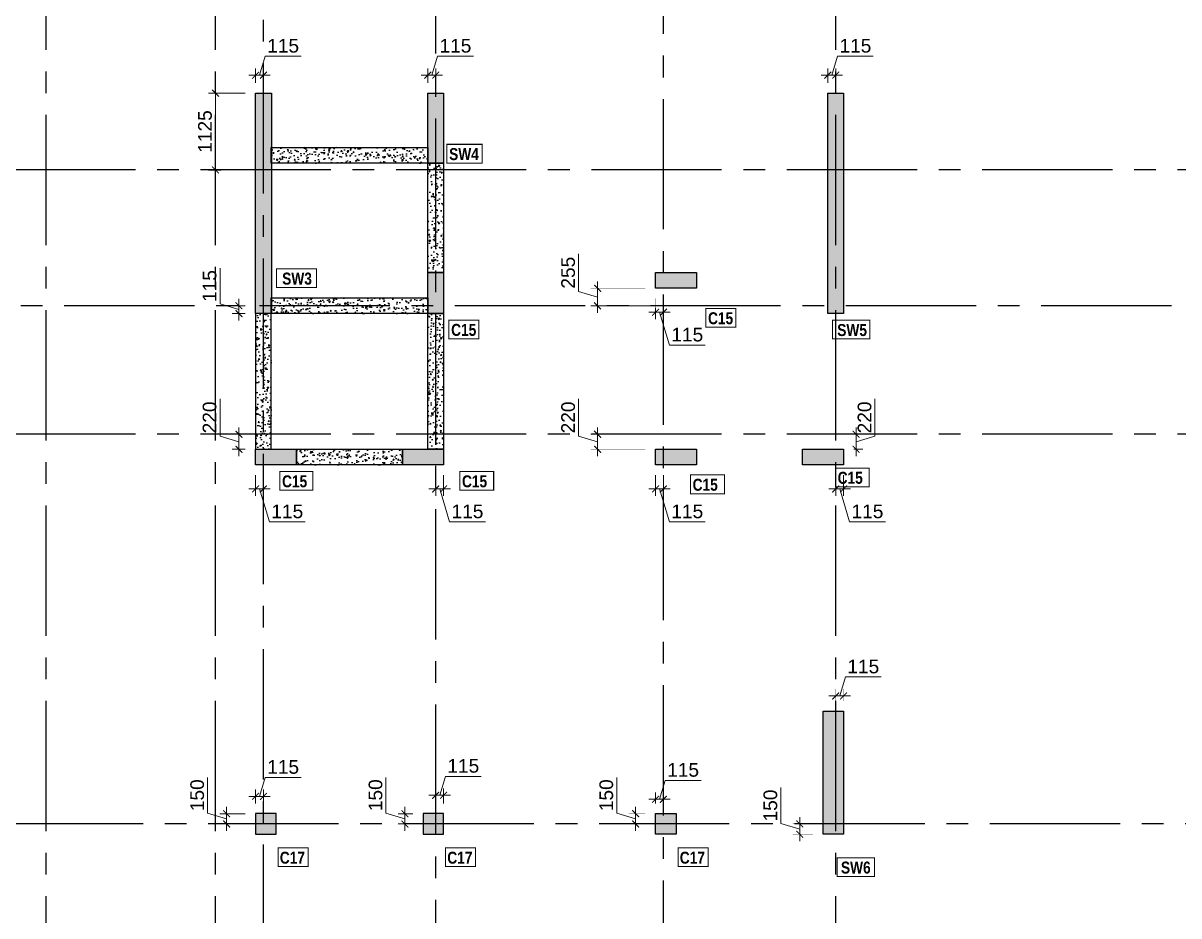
# Model space of a CAD drawing. Header units: millimetres. Extents: x 149548 to 2112824, y -1657616 to -1354760.
# Drawn here: x 1805147 to 1822051, y -1628254 to -1615196 of the extents above; entities that cross this region are included whole.
import ezdxf

# ---------------------------------------------------------------- set-up
doc = ezdxf.new("R2010")
doc.units = ezdxf.units.MM
doc.header["$MEASUREMENT"] = 0
doc.header["$PDMODE"] = 98
for name, pattern in [('ACAD_ISO02W100', [15, 12, -3]), ('CENTER2', [28.575, 19.05, -3.175, 3.175, -3.175]), ('HIDDEN', [0.375, 0.25, -0.125])]:
    doc.linetypes.add(name, pattern=pattern)
for name, color, linetype, lineweight in [('CENTER_LINE', 8, 'CENTER2', 25), ('GRID', 252, 'ACAD_ISO02W100', 9), ('s-dm', 171, 'Continuous', 15), ('TXT', 255, 'Continuous', 5)]:
    doc.layers.add(name, color=color, linetype=linetype, lineweight=lineweight)
doc.layers.add('Hatch', color=8, linetype='Continuous')
doc.layers.add('STR.COLUMN', color=1, linetype='Continuous')
doc.styles.add('G3-TEXT', font='ARIALNB.TTF', dxfattribs={"height": 3})
doc.styles.get("Standard").update_dxf_attribs({"font": 'arial.ttf'})
doc.dimstyles.new('Dim 1_100', dxfattribs={"dimscale": 100, "dimtxt": 2, "dimasz": 1, "dimexe": 1, "dimexo": 1.5, "dimgap": 0.5, "dimtad": 1, "dimdec": 0, "dimrnd": 5, "dimzin": 0, "dimdsep": 46, "dimtxsty": 'Standard', "dimblk": 'ARCHTICK', "dimcen": 0, "dimdle": 1, "dimclrd": 256, "dimclre": 256, "dimclrt": 256, "dimadec": 0, "dimazin": 0, "dimtfac": 0.8, "dimtdec": 0, "dimtmove": 1, "dimatfit": 0, "dimfxl": 1.5, "dimtolj": 1, "dimtzin": 0, "dimlwd": -1, "dimlwe": -1, "dimarcsym": 1})
pattern_1 = [(230, (-175580.32, -118671.26), (-179.315046, 15.688034), [18.75, -206.25]), (175, (-175580.32, -118671.26), (34.687833, -188.048033), [15, -165]), (280.4514445, (-175595.26, -118669.95), (-144.627212, -172.359998), [15.935048, -175.285528]), (226.1842, (-175580.32, -118721.26), (-266.810333, 41.37982), [28.125, -309.375]), (276.635635, (-175602.55, -118717.8), (-233.665486, -243.52965), [23.902586, -262.92844]), (171.184164, (-175580.32, -118721.26), (-233.665486, -243.52965), [22.5, -247.5]), (201, (-175605.32, -118708.76), (-149.226763, 100.654723), [18.75, -206.25]), (146, (-175605.32, -118708.76), (-60.828833, -181.287511), [15, -165]), (251.451445, (-175617.75, -118700.37), (-210.055594, -80.632788), [15.935047, -175.285528]), (217.5, (-175580.32, -118671.26), (-3.0399638, -83.2234635), [0, -163, 0, -167.5, 0, -165.625]), (187.5, (-175580.32, -118671.26), (-65.7673844, -98.602928), [0, -95.5, 0, -159.25, 0, -63.125]), (147.5, (-175524.57, -118671.26), (-133.455609, 5.638718), [0, -62.5, 0, -195, 0, -258.75]), (137.5, (-175499.57, -118671.26), (-145.7965423, -25.0262456), [0, -81.25, 0, -129.5, 0, -183.75])]

# ---------------------------------------------------------------- blocks, each defined once
blk = doc.blocks.new('Through Column')
at = {"layer": 'STR.COLUMN', "transparency": 33554687}
h = blk.add_hatch(color=256, dxfattribs=at)
h.dxf.hatch_style = 1
h.paths.add_polyline_path([(1934663, -1513989), (1934663, -1517214), (1934893, -1517214), (1934893, -1513989)])
h = blk.add_hatch(color=256, dxfattribs=at)
h.dxf.hatch_style = 1
h.paths.add_polyline_path([(1937183, -1515014), (1937413, -1515014), (1937413, -1513989), (1937183, -1513989)])
h = blk.add_hatch(color=256, dxfattribs=at)
h.dxf.hatch_style = 1
h.paths.add_polyline_path([(1943033, -1513989), (1943033, -1517214), (1943263, -1517214), (1943263, -1513989)])
h = blk.add_hatch(color=256, dxfattribs=at)
h.dxf.hatch_style = 1
h.paths.add_polyline_path([(1937183, -1517214), (1937413, -1517214), (1937413, -1516614), (1937183, -1516614)])
h = blk.add_hatch(color=256, dxfattribs=at)
h.dxf.hatch_style = 1
h.paths.add_polyline_path([(1940513, -1516614), (1940513, -1516844), (1941113, -1516844), (1941113, -1516614)])
h = blk.add_hatch(color=256, dxfattribs=at)
h.dxf.hatch_style = 1
h.paths.add_polyline_path([(1934663, -1519199), (1934663, -1519429), (1935263, -1519429), (1935263, -1519199)])
h = blk.add_hatch(color=256, dxfattribs=at)
h.dxf.hatch_style = 1
h.paths.add_polyline_path([(1936813, -1519199), (1936813, -1519429), (1937413, -1519429), (1937413, -1519199)])
h = blk.add_hatch(color=256, dxfattribs=at)
h.dxf.hatch_style = 1
h.paths.add_polyline_path([(1940513, -1519199), (1940513, -1519429), (1941113, -1519429), (1941113, -1519199)])
h = blk.add_hatch(color=256, dxfattribs=at)
h.dxf.hatch_style = 1
h.paths.add_polyline_path([(1942663, -1519199), (1942663, -1519429), (1943263, -1519429), (1943263, -1519199)])
h = blk.add_hatch(color=256, dxfattribs=at)
h.dxf.hatch_style = 1
h.paths.add_polyline_path([(1943263, -1523029), (1942963, -1523029), (1942963, -1524829), (1943263, -1524829)])
h = blk.add_hatch(color=256, dxfattribs=at)
h.dxf.hatch_style = 1
h.paths.add_polyline_path([(1934663, -1524529), (1934963, -1524529), (1934963, -1524829), (1934663, -1524829)])
h = blk.add_hatch(color=256, dxfattribs=at)
h.dxf.hatch_style = 1
h.paths.add_polyline_path([(1937113, -1524529), (1937413, -1524529), (1937413, -1524829), (1937113, -1524829)])
h = blk.add_hatch(color=256, dxfattribs=at)
h.dxf.hatch_style = 1
h.paths.add_polyline_path([(1940813, -1524529), (1940513, -1524529), (1940513, -1524829), (1940813, -1524829)])
at = {"layer": 'STR.COLUMN', "color": 5}
for points in [[(1934663, -1513989), (1934893, -1513989), (1934893, -1517214), (1934663, -1517214), (1934663, -1513989)], [(1937183, -1513989), (1937413, -1513989), (1937413, -1515014), (1937183, -1515014), (1937183, -1513989)], [(1943033, -1513989), (1943263, -1513989), (1943263, -1517214), (1943033, -1517214), (1943033, -1513989)], [(1937183, -1516614), (1937413, -1516614), (1937413, -1517214), (1937183, -1517214), (1937183, -1516614)], [(1941113, -1516614), (1941113, -1516844), (1940513, -1516844), (1940513, -1516614), (1941113, -1516614)], [(1935263, -1519199), (1935263, -1519429), (1934663, -1519429), (1934663, -1519199), (1935263, -1519199)], [(1937413, -1519199), (1937413, -1519429), (1936813, -1519429), (1936813, -1519199), (1937413, -1519199)], [(1941113, -1519199), (1941113, -1519429), (1940513, -1519429), (1940513, -1519199), (1941113, -1519199)], [(1943263, -1519199), (1943263, -1519429), (1942663, -1519429), (1942663, -1519199), (1943263, -1519199)], [(1934963, -1524829), (1934963, -1524529), (1934663, -1524529), (1934663, -1524829), (1934963, -1524829)], [(1937413, -1524829), (1937413, -1524529), (1937113, -1524529), (1937113, -1524829), (1937413, -1524829)], [(1940513, -1524829), (1940513, -1524529), (1940813, -1524529), (1940813, -1524829), (1940513, -1524829)]]:
    blk.add_lwpolyline(points, dxfattribs=at)
blk.add_lwpolyline([(1943263, -1523029), (1943263, -1524829), (1942963, -1524829), (1942963, -1523029), (1943263, -1523029)], close=True, dxfattribs=at)
blk = doc.blocks.new('FIRST FLOOR COLUMNS')
at = {"layer": 'CENTER_LINE', "ltscale": 100}
for p, q in [((17925, -41973), (17925, 17893)), ((8895, -42203), (8895, 17663)), ((11375, -42203), (11375, 17663)), ((14595, -42257), (14595, 17638)), ((20445, -42203), (20445, 17663)), ((12075, -41448), (12075, 16830)), ((90214, -18245), (-4699, -18245)), ((25354, -20230), (-4699, -20230)), ((90214, -22110), (-4699, -22110)), ((90326, -27810), (-4586, -27810))]:
    blk.add_line(p, q, dxfattribs=at)
blk = doc.blocks.new('_ArchTick')
at = {"color": 0, "linetype": 'ByBlock', "const_width": 0.15}
blk.add_lwpolyline([(-0.5, -0.5), (0.5, 0.5)], dxfattribs=at)
blk = doc.blocks.new('*D573')
at = {"layer": 'Defpoints', "color": 0}
for p in [(1808662, -1615957), (1808547, -1616219), (1808662, -1616219)]:
    blk.add_point(p, dxfattribs=at)
at = {"layer": 's-dm'}
for p, q in [((1808688, -1615680), (1808605, -1615957)), ((1809212, -1615680), (1808688, -1615680)), ((1808547, -1615957), (1808447, -1615957)), ((1808547, -1615957), (1808662, -1615957)), ((1808662, -1615957), (1808762, -1615957))]:
    blk.add_line(p, q, dxfattribs=at)
at = {"layer": 's-dm', "linetype": 'HIDDEN'}
for p, q in [((1808547, -1616069), (1808547, -1615857)), ((1808662, -1616069), (1808662, -1615857))]:
    blk.add_line(p, q, dxfattribs=at)
at = {"layer": 's-dm', "xscale": 100, "yscale": 100, "zscale": 100}
blk.add_blockref('_ArchTick', (1808547, -1615957), dxfattribs=at)
at = {"layer": 's-dm', "xscale": 100, "yscale": 100, "zscale": 100, "rotation": 180}
blk.add_blockref('_ArchTick', (1808662, -1615957), dxfattribs=at)
at = {"layer": 's-dm', "insert": (1808950, -1615528), "char_height": 200, "attachment_point": 5}
blk.add_mtext('\\A1;115', dxfattribs=at)
blk = doc.blocks.new('*D574')
at = {"layer": 'Defpoints', "color": 0}
for p in [(1811182, -1615957), (1811067, -1616219), (1811182, -1616219)]:
    blk.add_point(p, dxfattribs=at)
at = {"layer": 's-dm'}
for p, q in [((1811208, -1615680), (1811125, -1615957)), ((1811732, -1615680), (1811208, -1615680)), ((1811067, -1615957), (1810967, -1615957)), ((1811067, -1615957), (1811182, -1615957)), ((1811182, -1615957), (1811282, -1615957))]:
    blk.add_line(p, q, dxfattribs=at)
at = {"layer": 's-dm', "linetype": 'HIDDEN'}
for p, q in [((1811067, -1616069), (1811067, -1615857)), ((1811182, -1616069), (1811182, -1615857))]:
    blk.add_line(p, q, dxfattribs=at)
at = {"layer": 's-dm', "xscale": 100, "yscale": 100, "zscale": 100}
blk.add_blockref('_ArchTick', (1811067, -1615957), dxfattribs=at)
at = {"layer": 's-dm', "xscale": 100, "yscale": 100, "zscale": 100, "rotation": 180}
blk.add_blockref('_ArchTick', (1811182, -1615957), dxfattribs=at)
at = {"layer": 's-dm', "insert": (1811470, -1615528), "char_height": 200, "attachment_point": 5}
blk.add_mtext('\\A1;115', dxfattribs=at)
blk = doc.blocks.new('*D575')
at = {"layer": 'Defpoints', "color": 0}
for p in [(1817032, -1615957), (1816917, -1616219), (1817032, -1616219)]:
    blk.add_point(p, dxfattribs=at)
at = {"layer": 's-dm'}
for p, q in [((1817058, -1615680), (1816975, -1615957)), ((1817582, -1615680), (1817058, -1615680)), ((1816917, -1615957), (1816817, -1615957)), ((1816917, -1615957), (1817032, -1615957)), ((1817032, -1615957), (1817132, -1615957))]:
    blk.add_line(p, q, dxfattribs=at)
at = {"layer": 's-dm', "linetype": 'HIDDEN'}
for p, q in [((1816917, -1616069), (1816917, -1615857)), ((1817032, -1616069), (1817032, -1615857))]:
    blk.add_line(p, q, dxfattribs=at)
at = {"layer": 's-dm', "xscale": 100, "yscale": 100, "zscale": 100}
blk.add_blockref('_ArchTick', (1816917, -1615957), dxfattribs=at)
at = {"layer": 's-dm', "xscale": 100, "yscale": 100, "zscale": 100, "rotation": 180}
blk.add_blockref('_ArchTick', (1817032, -1615957), dxfattribs=at)
at = {"layer": 's-dm', "insert": (1817320, -1615528), "char_height": 200, "attachment_point": 5}
blk.add_mtext('\\A1;115', dxfattribs=at)
blk = doc.blocks.new('*D581')
at = {"layer": 'Defpoints', "color": 0}
for p in [(1808547, -1616219), (1807960, -1617344), (1808203, -1617344)]:
    blk.add_point(p, dxfattribs=at)
at = {"layer": 's-dm'}
blk.add_line((1807960, -1616119), (1807960, -1617444), dxfattribs=at)
at = {"layer": 's-dm', "linetype": 'HIDDEN'}
for p, q in [((1808397, -1616219), (1807860, -1616219)), ((1808053, -1617344), (1807860, -1617344))]:
    blk.add_line(p, q, dxfattribs=at)
at = {"layer": 's-dm', "xscale": 100, "yscale": 100, "zscale": 100}
for p, rotation in [((1807960, -1616219), 90), ((1807960, -1617344), 270)]:
    blk.add_blockref('_ArchTick', p, dxfattribs=dict(at, rotation=rotation))
at = {"layer": 's-dm', "insert": (1807808, -1616781), "char_height": 200, "attachment_point": 5, "rotation": 90}
blk.add_mtext('\\A1;1125', dxfattribs=at)
blk = doc.blocks.new('*D582')
at = {"layer": 'Defpoints', "color": 0}
for p in [(1808547, -1619329), (1808304, -1619444), (1808547, -1619444)]:
    blk.add_point(p, dxfattribs=at)
at = {"layer": 's-dm'}
for p, q in [((1808027, -1618778), (1808027, -1619303)), ((1808027, -1619303), (1808304, -1619386)), ((1808304, -1619329), (1808304, -1619229)), ((1808304, -1619329), (1808304, -1619444)), ((1808304, -1619444), (1808304, -1619544))]:
    blk.add_line(p, q, dxfattribs=at)
at = {"layer": 's-dm', "linetype": 'HIDDEN'}
for p, q in [((1808397, -1619329), (1808204, -1619329)), ((1808397, -1619444), (1808204, -1619444))]:
    blk.add_line(p, q, dxfattribs=at)
at = {"layer": 's-dm', "xscale": 100, "yscale": 100, "zscale": 100}
for p, rotation in [((1808304, -1619329), 270), ((1808304, -1619444), 90)]:
    blk.add_blockref('_ArchTick', p, dxfattribs=dict(at, rotation=rotation))
at = {"layer": 's-dm', "insert": (1807875, -1619041), "char_height": 200, "attachment_point": 5, "rotation": 90}
blk.add_mtext('\\A1;115', dxfattribs=at)
blk = doc.blocks.new('*D583')
at = {"layer": 'Defpoints', "color": 0}
for p in [(1808547, -1621209), (1808304, -1621429), (1808547, -1621429)]:
    blk.add_point(p, dxfattribs=at)
at = {"layer": 's-dm'}
for p, q in [((1808027, -1620691), (1808027, -1621235)), ((1808304, -1621209), (1808304, -1621109)), ((1808304, -1621209), (1808304, -1621429)), ((1808027, -1621235), (1808304, -1621319)), ((1808304, -1621429), (1808304, -1621529))]:
    blk.add_line(p, q, dxfattribs=at)
at = {"layer": 's-dm', "linetype": 'HIDDEN'}
for p, q in [((1808397, -1621209), (1808204, -1621209)), ((1808397, -1621429), (1808204, -1621429))]:
    blk.add_line(p, q, dxfattribs=at)
at = {"layer": 's-dm', "xscale": 100, "yscale": 100, "zscale": 100}
for p, rotation in [((1808304, -1621209), 270), ((1808304, -1621429), 90)]:
    blk.add_blockref('_ArchTick', p, dxfattribs=dict(at, rotation=rotation))
at = {"layer": 's-dm', "insert": (1807875, -1620963), "char_height": 200, "attachment_point": 5, "rotation": 90}
blk.add_mtext('\\A1;220', dxfattribs=at)
blk = doc.blocks.new('*D584')
at = {"layer": 'Defpoints', "color": 0}
for p in [(1808547, -1621659), (1808662, -1621659), (1808662, -1622009)]:
    blk.add_point(p, dxfattribs=at)
at = {"layer": 's-dm', "linetype": 'HIDDEN'}
for p, q in [((1808547, -1621809), (1808547, -1622109)), ((1808662, -1621809), (1808662, -1622109))]:
    blk.add_line(p, q, dxfattribs=at)
at = {"layer": 's-dm'}
for p, q in [((1808547, -1622009), (1808447, -1622009)), ((1808547, -1622009), (1808662, -1622009)), ((1808749, -1622490), (1808605, -1622009)), ((1808662, -1622009), (1808762, -1622009)), ((1809274, -1622490), (1808749, -1622490))]:
    blk.add_line(p, q, dxfattribs=at)
at = {"layer": 's-dm', "xscale": 100, "yscale": 100, "zscale": 100}
blk.add_blockref('_ArchTick', (1808547, -1622009), dxfattribs=at)
at = {"layer": 's-dm', "xscale": 100, "yscale": 100, "zscale": 100, "rotation": 180}
blk.add_blockref('_ArchTick', (1808662, -1622009), dxfattribs=at)
at = {"layer": 's-dm', "insert": (1809011, -1622338), "char_height": 200, "attachment_point": 5}
blk.add_mtext('\\A1;115', dxfattribs=at)
blk = doc.blocks.new('*D585')
at = {"layer": 'Defpoints', "color": 0}
for p in [(1811182, -1621659), (1811297, -1621659), (1811297, -1622009)]:
    blk.add_point(p, dxfattribs=at)
at = {"layer": 's-dm', "linetype": 'HIDDEN'}
for p, q in [((1811182, -1621809), (1811182, -1622109)), ((1811297, -1621809), (1811297, -1622109))]:
    blk.add_line(p, q, dxfattribs=at)
at = {"layer": 's-dm'}
for p, q in [((1811182, -1622009), (1811082, -1622009)), ((1811182, -1622009), (1811297, -1622009)), ((1811384, -1622490), (1811240, -1622009)), ((1811297, -1622009), (1811397, -1622009)), ((1811909, -1622490), (1811384, -1622490))]:
    blk.add_line(p, q, dxfattribs=at)
at = {"layer": 's-dm', "xscale": 100, "yscale": 100, "zscale": 100}
blk.add_blockref('_ArchTick', (1811182, -1622009), dxfattribs=at)
at = {"layer": 's-dm', "xscale": 100, "yscale": 100, "zscale": 100, "rotation": 180}
blk.add_blockref('_ArchTick', (1811297, -1622009), dxfattribs=at)
at = {"layer": 's-dm', "insert": (1811646, -1622338), "char_height": 200, "attachment_point": 5}
blk.add_mtext('\\A1;115', dxfattribs=at)
blk = doc.blocks.new('*D586')
at = {"layer": 'Defpoints', "color": 0}
for p in [(1814397, -1621659), (1814512, -1621659), (1814512, -1622009)]:
    blk.add_point(p, dxfattribs=at)
at = {"layer": 's-dm', "linetype": 'HIDDEN'}
for p, q in [((1814397, -1621809), (1814397, -1622109)), ((1814512, -1621809), (1814512, -1622109))]:
    blk.add_line(p, q, dxfattribs=at)
at = {"layer": 's-dm'}
for p, q in [((1814397, -1622009), (1814297, -1622009)), ((1814397, -1622009), (1814512, -1622009)), ((1814599, -1622490), (1814455, -1622009)), ((1814512, -1622009), (1814612, -1622009)), ((1815124, -1622490), (1814599, -1622490))]:
    blk.add_line(p, q, dxfattribs=at)
at = {"layer": 's-dm', "xscale": 100, "yscale": 100, "zscale": 100}
blk.add_blockref('_ArchTick', (1814397, -1622009), dxfattribs=at)
at = {"layer": 's-dm', "xscale": 100, "yscale": 100, "zscale": 100, "rotation": 180}
blk.add_blockref('_ArchTick', (1814512, -1622009), dxfattribs=at)
at = {"layer": 's-dm', "insert": (1814861, -1622338), "char_height": 200, "attachment_point": 5}
blk.add_mtext('\\A1;115', dxfattribs=at)
blk = doc.blocks.new('*D587')
at = {"layer": 'Defpoints', "color": 0}
for p in [(1817032, -1621659), (1817147, -1621659), (1817147, -1622009)]:
    blk.add_point(p, dxfattribs=at)
at = {"layer": 's-dm', "linetype": 'HIDDEN'}
for p, q in [((1817032, -1621809), (1817032, -1622109)), ((1817147, -1621809), (1817147, -1622109))]:
    blk.add_line(p, q, dxfattribs=at)
at = {"layer": 's-dm'}
for p, q in [((1817032, -1622009), (1816932, -1622009)), ((1817032, -1622009), (1817147, -1622009)), ((1817234, -1622490), (1817090, -1622009)), ((1817147, -1622009), (1817247, -1622009)), ((1817759, -1622490), (1817234, -1622490))]:
    blk.add_line(p, q, dxfattribs=at)
at = {"layer": 's-dm', "xscale": 100, "yscale": 100, "zscale": 100}
blk.add_blockref('_ArchTick', (1817032, -1622009), dxfattribs=at)
at = {"layer": 's-dm', "xscale": 100, "yscale": 100, "zscale": 100, "rotation": 180}
blk.add_blockref('_ArchTick', (1817147, -1622009), dxfattribs=at)
at = {"layer": 's-dm', "insert": (1817496, -1622338), "char_height": 200, "attachment_point": 5}
blk.add_mtext('\\A1;115', dxfattribs=at)
blk = doc.blocks.new('*D589')
at = {"layer": 'Defpoints', "color": 0}
for p in [(1813549, -1621209), (1813933, -1621209), (1814397, -1621429)]:
    blk.add_point(p, dxfattribs=at)
at = {"layer": 's-dm'}
for p, q in [((1813271, -1620691), (1813271, -1621235)), ((1813549, -1621209), (1813549, -1621109)), ((1813549, -1621429), (1813549, -1621209)), ((1813271, -1621235), (1813549, -1621319)), ((1813549, -1621429), (1813549, -1621529))]:
    blk.add_line(p, q, dxfattribs=at)
at = {"layer": 's-dm', "linetype": 'HIDDEN'}
for p, q in [((1813783, -1621209), (1813449, -1621209)), ((1814247, -1621429), (1813449, -1621429))]:
    blk.add_line(p, q, dxfattribs=at)
at = {"layer": 's-dm', "xscale": 100, "yscale": 100, "zscale": 100}
for p, rotation in [((1813549, -1621209), 270), ((1813549, -1621429), 90)]:
    blk.add_blockref('_ArchTick', p, dxfattribs=dict(at, rotation=rotation))
at = {"layer": 's-dm', "insert": (1813119, -1620963), "char_height": 200, "attachment_point": 5, "rotation": 90}
blk.add_mtext('\\A1;220', dxfattribs=at)
blk = doc.blocks.new('*D590')
at = {"layer": 'Defpoints', "color": 0}
for p in [(1816626, -1621209), (1817329, -1621209), (1817147, -1621429)]:
    blk.add_point(p, dxfattribs=at)
at = {"layer": 's-dm'}
for p, q in [((1817606, -1620691), (1817606, -1621235)), ((1817329, -1621209), (1817329, -1621109)), ((1817329, -1621429), (1817329, -1621209)), ((1817606, -1621235), (1817329, -1621319)), ((1817329, -1621429), (1817329, -1621529))]:
    blk.add_line(p, q, dxfattribs=at)
at = {"layer": 's-dm', "linetype": 'HIDDEN'}
for p, q in [((1816776, -1621209), (1817429, -1621209)), ((1817297, -1621429), (1817429, -1621429))]:
    blk.add_line(p, q, dxfattribs=at)
at = {"layer": 's-dm', "xscale": 100, "yscale": 100, "zscale": 100}
for p, rotation in [((1817329, -1621209), 270), ((1817329, -1621429), 90)]:
    blk.add_blockref('_ArchTick', p, dxfattribs=dict(at, rotation=rotation))
at = {"layer": 's-dm', "insert": (1817454, -1620963), "char_height": 200, "attachment_point": 5, "rotation": 90}
blk.add_mtext('\\A1;220', dxfattribs=at)
blk = doc.blocks.new('*D679')
at = {"layer": 'Defpoints', "color": 0}
for p in [(1808547, -1626759), (1808123, -1626909), (1808547, -1626909)]:
    blk.add_point(p, dxfattribs=at)
at = {"layer": 's-dm'}
for p, q in [((1807846, -1626228), (1807846, -1626750)), ((1807846, -1626750), (1808123, -1626834)), ((1808123, -1626759), (1808123, -1626659)), ((1808123, -1626759), (1808123, -1626909)), ((1808123, -1626909), (1808123, -1627009))]:
    blk.add_line(p, q, dxfattribs=at)
at = {"layer": 's-dm', "linetype": 'HIDDEN'}
for p, q in [((1808397, -1626759), (1808023, -1626759)), ((1808397, -1626909), (1808023, -1626909))]:
    blk.add_line(p, q, dxfattribs=at)
at = {"layer": 's-dm', "xscale": 100, "yscale": 100, "zscale": 100}
for p, rotation in [((1808123, -1626759), 270), ((1808123, -1626909), 90)]:
    blk.add_blockref('_ArchTick', p, dxfattribs=dict(at, rotation=rotation))
at = {"layer": 's-dm', "insert": (1807694, -1626489), "char_height": 200, "attachment_point": 5, "rotation": 90}
blk.add_mtext('\\A1;150', dxfattribs=at)
blk = doc.blocks.new('*D680')
at = {"layer": 'Defpoints', "color": 0}
for p in [(1808662, -1626505), (1808547, -1626759), (1808662, -1626759)]:
    blk.add_point(p, dxfattribs=at)
at = {"layer": 's-dm'}
for p, q in [((1808688, -1626228), (1808605, -1626505)), ((1809212, -1626228), (1808688, -1626228)), ((1808547, -1626505), (1808447, -1626505)), ((1808547, -1626505), (1808662, -1626505)), ((1808662, -1626505), (1808762, -1626505))]:
    blk.add_line(p, q, dxfattribs=at)
at = {"layer": 's-dm', "linetype": 'HIDDEN'}
for p, q in [((1808547, -1626609), (1808547, -1626405)), ((1808662, -1626609), (1808662, -1626405))]:
    blk.add_line(p, q, dxfattribs=at)
at = {"layer": 's-dm', "xscale": 100, "yscale": 100, "zscale": 100}
blk.add_blockref('_ArchTick', (1808547, -1626505), dxfattribs=at)
at = {"layer": 's-dm', "xscale": 100, "yscale": 100, "zscale": 100, "rotation": 180}
blk.add_blockref('_ArchTick', (1808662, -1626505), dxfattribs=at)
at = {"layer": 's-dm', "insert": (1808950, -1626076), "char_height": 200, "attachment_point": 5}
blk.add_mtext('\\A1;115', dxfattribs=at)
blk = doc.blocks.new('*D681')
at = {"layer": 'Defpoints', "color": 0}
for p in [(1811297, -1626490), (1811182, -1626759), (1811297, -1626759)]:
    blk.add_point(p, dxfattribs=at)
at = {"layer": 's-dm'}
for p, q in [((1811323, -1626213), (1811240, -1626490)), ((1811847, -1626213), (1811323, -1626213)), ((1811182, -1626490), (1811082, -1626490)), ((1811182, -1626490), (1811297, -1626490)), ((1811297, -1626490), (1811397, -1626490))]:
    blk.add_line(p, q, dxfattribs=at)
at = {"layer": 's-dm', "linetype": 'HIDDEN'}
for p, q in [((1811182, -1626609), (1811182, -1626390)), ((1811297, -1626609), (1811297, -1626390))]:
    blk.add_line(p, q, dxfattribs=at)
at = {"layer": 's-dm', "xscale": 100, "yscale": 100, "zscale": 100}
blk.add_blockref('_ArchTick', (1811182, -1626490), dxfattribs=at)
at = {"layer": 's-dm', "xscale": 100, "yscale": 100, "zscale": 100, "rotation": 180}
blk.add_blockref('_ArchTick', (1811297, -1626490), dxfattribs=at)
at = {"layer": 's-dm', "insert": (1811585, -1626060), "char_height": 200, "attachment_point": 5}
blk.add_mtext('\\A1;115', dxfattribs=at)
blk = doc.blocks.new('*D682')
at = {"layer": 'Defpoints', "color": 0}
for p in [(1810997, -1626759), (1810731, -1626909), (1810997, -1626909)]:
    blk.add_point(p, dxfattribs=at)
at = {"layer": 's-dm'}
for p, q in [((1810454, -1626228), (1810454, -1626750)), ((1810454, -1626750), (1810731, -1626834)), ((1810731, -1626759), (1810731, -1626659)), ((1810731, -1626759), (1810731, -1626909)), ((1810731, -1626909), (1810731, -1627009))]:
    blk.add_line(p, q, dxfattribs=at)
at = {"layer": 's-dm', "linetype": 'HIDDEN'}
for p, q in [((1810847, -1626759), (1810631, -1626759)), ((1810847, -1626909), (1810631, -1626909))]:
    blk.add_line(p, q, dxfattribs=at)
at = {"layer": 's-dm', "xscale": 100, "yscale": 100, "zscale": 100}
for p, rotation in [((1810731, -1626759), 270), ((1810731, -1626909), 90)]:
    blk.add_blockref('_ArchTick', p, dxfattribs=dict(at, rotation=rotation))
at = {"layer": 's-dm', "insert": (1810302, -1626489), "char_height": 200, "attachment_point": 5, "rotation": 90}
blk.add_mtext('\\A1;150', dxfattribs=at)
blk = doc.blocks.new('*D683')
at = {"layer": 'Defpoints', "color": 0}
for p in [(1814397, -1626759), (1814106, -1626909), (1814397, -1626909)]:
    blk.add_point(p, dxfattribs=at)
at = {"layer": 's-dm'}
for p, q in [((1813829, -1626228), (1813829, -1626750)), ((1813829, -1626750), (1814106, -1626834)), ((1814106, -1626759), (1814106, -1626659)), ((1814106, -1626759), (1814106, -1626909)), ((1814106, -1626909), (1814106, -1627009))]:
    blk.add_line(p, q, dxfattribs=at)
at = {"layer": 's-dm', "linetype": 'HIDDEN'}
for p, q in [((1814247, -1626759), (1814006, -1626759)), ((1814247, -1626909), (1814006, -1626909))]:
    blk.add_line(p, q, dxfattribs=at)
at = {"layer": 's-dm', "xscale": 100, "yscale": 100, "zscale": 100}
for p, rotation in [((1814106, -1626759), 270), ((1814106, -1626909), 90)]:
    blk.add_blockref('_ArchTick', p, dxfattribs=dict(at, rotation=rotation))
at = {"layer": 's-dm', "insert": (1813677, -1626489), "char_height": 200, "attachment_point": 5, "rotation": 90}
blk.add_mtext('\\A1;150', dxfattribs=at)
blk = doc.blocks.new('*D684')
at = {"layer": 'Defpoints', "color": 0}
for p in [(1814512, -1626548), (1814397, -1626759), (1814512, -1626759)]:
    blk.add_point(p, dxfattribs=at)
at = {"layer": 's-dm'}
for p, q in [((1814538, -1626271), (1814455, -1626548)), ((1815062, -1626271), (1814538, -1626271)), ((1814397, -1626548), (1814297, -1626548)), ((1814397, -1626548), (1814512, -1626548)), ((1814512, -1626548), (1814612, -1626548))]:
    blk.add_line(p, q, dxfattribs=at)
at = {"layer": 's-dm', "linetype": 'HIDDEN'}
for p, q in [((1814397, -1626609), (1814397, -1626448)), ((1814512, -1626609), (1814512, -1626448))]:
    blk.add_line(p, q, dxfattribs=at)
at = {"layer": 's-dm', "xscale": 100, "yscale": 100, "zscale": 100}
blk.add_blockref('_ArchTick', (1814397, -1626548), dxfattribs=at)
at = {"layer": 's-dm', "xscale": 100, "yscale": 100, "zscale": 100, "rotation": 180}
blk.add_blockref('_ArchTick', (1814512, -1626548), dxfattribs=at)
at = {"layer": 's-dm', "insert": (1814800, -1626119), "char_height": 200, "attachment_point": 5}
blk.add_mtext('\\A1;115', dxfattribs=at)
blk = doc.blocks.new('*D685')
at = {"layer": 'Defpoints', "color": 0}
for p in [(1816847, -1626909), (1816506, -1627059), (1816847, -1627059)]:
    blk.add_point(p, dxfattribs=at)
at = {"layer": 's-dm'}
for p, q in [((1816229, -1626378), (1816229, -1626900)), ((1816229, -1626900), (1816506, -1626984)), ((1816506, -1626909), (1816506, -1626809)), ((1816506, -1626909), (1816506, -1627059)), ((1816506, -1627059), (1816506, -1627159))]:
    blk.add_line(p, q, dxfattribs=at)
at = {"layer": 's-dm', "linetype": 'HIDDEN'}
for p, q in [((1816697, -1626909), (1816406, -1626909)), ((1816697, -1627059), (1816406, -1627059))]:
    blk.add_line(p, q, dxfattribs=at)
at = {"layer": 's-dm', "xscale": 100, "yscale": 100, "zscale": 100}
for p, rotation in [((1816506, -1626909), 270), ((1816506, -1627059), 90)]:
    blk.add_blockref('_ArchTick', p, dxfattribs=dict(at, rotation=rotation))
at = {"layer": 's-dm', "insert": (1816077, -1626639), "char_height": 200, "attachment_point": 5, "rotation": 90}
blk.add_mtext('\\A1;150', dxfattribs=at)
blk = doc.blocks.new('*D686')
at = {"layer": 'Defpoints', "color": 0}
for p in [(1817147, -1625036), (1817032, -1625259), (1817147, -1625259)]:
    blk.add_point(p, dxfattribs=at)
at = {"layer": 's-dm'}
for p, q in [((1817173, -1624759), (1817090, -1625036)), ((1817697, -1624759), (1817173, -1624759)), ((1817032, -1625036), (1816932, -1625036)), ((1817032, -1625036), (1817147, -1625036)), ((1817147, -1625036), (1817247, -1625036))]:
    blk.add_line(p, q, dxfattribs=at)
at = {"layer": 's-dm', "linetype": 'HIDDEN'}
for p, q in [((1817032, -1625109), (1817032, -1624936)), ((1817147, -1625109), (1817147, -1624936))]:
    blk.add_line(p, q, dxfattribs=at)
at = {"layer": 's-dm', "xscale": 100, "yscale": 100, "zscale": 100}
blk.add_blockref('_ArchTick', (1817032, -1625036), dxfattribs=at)
at = {"layer": 's-dm', "xscale": 100, "yscale": 100, "zscale": 100, "rotation": 180}
blk.add_blockref('_ArchTick', (1817147, -1625036), dxfattribs=at)
at = {"layer": 's-dm', "insert": (1817435, -1624607), "char_height": 200, "attachment_point": 5}
blk.add_mtext('\\A1;115', dxfattribs=at)
blk = doc.blocks.new('*D2543')
at = {"layer": 'Defpoints', "color": 0}
for p in [(1814397, -1619074), (1814512, -1619074), (1814512, -1619424)]:
    blk.add_point(p, dxfattribs=at)
at = {"layer": 's-dm', "linetype": 'HIDDEN'}
for p, q in [((1814397, -1619224), (1814397, -1619524)), ((1814512, -1619224), (1814512, -1619524))]:
    blk.add_line(p, q, dxfattribs=at)
at = {"layer": 's-dm'}
for p, q in [((1814397, -1619424), (1814297, -1619424)), ((1814397, -1619424), (1814512, -1619424)), ((1814599, -1619905), (1814455, -1619424)), ((1814512, -1619424), (1814612, -1619424)), ((1815124, -1619905), (1814599, -1619905))]:
    blk.add_line(p, q, dxfattribs=at)
at = {"layer": 's-dm', "xscale": 100, "yscale": 100, "zscale": 100}
blk.add_blockref('_ArchTick', (1814397, -1619424), dxfattribs=at)
at = {"layer": 's-dm', "xscale": 100, "yscale": 100, "zscale": 100, "rotation": 180}
blk.add_blockref('_ArchTick', (1814512, -1619424), dxfattribs=at)
at = {"layer": 's-dm', "insert": (1814861, -1619753), "char_height": 200, "attachment_point": 5}
blk.add_mtext('\\A1;115', dxfattribs=at)
blk = doc.blocks.new('*D2544')
at = {"layer": 'Defpoints', "color": 0}
for p in [(1814397, -1619074), (1813549, -1619331), (1814512, -1619331)]:
    blk.add_point(p, dxfattribs=at)
at = {"layer": 's-dm'}
for p, q in [((1813271, -1618572), (1813271, -1619119)), ((1813549, -1619074), (1813549, -1618974)), ((1813271, -1619119), (1813549, -1619202)), ((1813549, -1619074), (1813549, -1619331)), ((1813549, -1619331), (1813549, -1619431))]:
    blk.add_line(p, q, dxfattribs=at)
at = {"layer": 's-dm', "linetype": 'HIDDEN'}
for p, q in [((1814247, -1619074), (1813449, -1619074)), ((1814362, -1619331), (1813449, -1619331))]:
    blk.add_line(p, q, dxfattribs=at)
at = {"layer": 's-dm', "xscale": 100, "yscale": 100, "zscale": 100}
for p, rotation in [((1813549, -1619074), 270), ((1813549, -1619331), 90)]:
    blk.add_blockref('_ArchTick', p, dxfattribs=dict(at, rotation=rotation))
at = {"layer": 's-dm', "insert": (1813119, -1618846), "char_height": 200, "attachment_point": 5, "rotation": 90}
blk.add_mtext('\\A1;255', dxfattribs=at)

msp = doc.modelspace()

# ---------------------------------------------------------------- hatches: boundary and pattern name
at = {"layer": 'Hatch'}
h = msp.add_hatch(dxfattribs=at)
h.set_pattern_fill('AR-CONC', color=256, scale=25, angle=180)
h.set_pattern_definition(pattern_1)
h.paths.add_polyline_path([(1808777.2, -1617013.5), (1811067.2, -1617013.5), (1811067.2, -1617243.5), (1808777.2, -1617243.5)])
h = msp.add_hatch(dxfattribs=at)
h.set_pattern_fill('AR-CONC', color=256, scale=25, angle=180)
h.set_pattern_definition(pattern_1)
h.paths.add_polyline_path([(1811067.2, -1617243.5), (1811297.2, -1617243.5), (1811297.2, -1618843.5), (1811067.2, -1618843.5)])
h = msp.add_hatch(dxfattribs=at)
h.set_pattern_fill('AR-CONC', color=256, scale=25, angle=180)
h.set_pattern_definition(pattern_1)
h.paths.add_polyline_path([(1808777.2, -1619213.5), (1811067.2, -1619213.5), (1811067.2, -1619443.5), (1808777.2, -1619443.5)])
h = msp.add_hatch(dxfattribs=at)
h.set_pattern_fill('AR-CONC', color=256, scale=25, angle=180)
h.set_pattern_definition(pattern_1)
h.paths.add_polyline_path([(1808547.2, -1621428.5), (1808777.2, -1621428.5), (1808777.2, -1619443.5), (1808547.2, -1619443.5)])
h = msp.add_hatch(dxfattribs=at)
h.set_pattern_fill('AR-CONC', color=256, scale=25, angle=180)
h.set_pattern_definition(pattern_1)
h.paths.add_polyline_path([(1811067.2, -1619443.5), (1811297.2, -1619443.5), (1811297.2, -1621428.5), (1811067.2, -1621428.5)])
h = msp.add_hatch(dxfattribs=at)
h.set_pattern_fill('AR-CONC', color=256, scale=25, angle=180)
h.set_pattern_definition(pattern_1)
h.paths.add_polyline_path([(1809147.2, -1621428.5), (1810697.2, -1621428.5), (1810697.2, -1621658.5), (1809147.2, -1621658.5)])

# ---------------------------------------------------------------- linework, layer by layer
at = {"color": 101, "const_width": 14.8}
for points in [[(1811342.9, -1617242.2), (1811342.9, -1616968.6), (1811861.1, -1616968.6), (1811861.1, -1617242.2)], [(1808854, -1619063.4), (1808854, -1618789.8), (1809440.1, -1618789.8), (1809440.1, -1619063.4)], [(1815130.9, -1619643.4), (1815130.9, -1619369.7), (1815570.2, -1619369.7), (1815570.2, -1619643.4)], [(1811374, -1619813.4), (1811374, -1619539.7), (1811813.3, -1619539.7), (1811813.3, -1619813.4)], [(1816983.1, -1619815.7), (1816983.1, -1619542.1), (1817529.1, -1619542.1), (1817529.1, -1619815.7)], [(1817026.7, -1621977.1), (1817026.7, -1621703.4), (1817519.9, -1621703.4), (1817519.9, -1621977.1)], [(1808900.8, -1622028.4), (1808900.8, -1621754.7), (1809383.8, -1621754.7), (1809383.8, -1622028.4)], [(1811532.5, -1622028.4), (1811532.5, -1621754.7), (1812029.3, -1621754.7), (1812029.3, -1622028.4)], [(1814905.9, -1622078.4), (1814905.9, -1621804.7), (1815405.2, -1621804.7), (1815405.2, -1622078.4)], [(1808876.3, -1627533.3), (1808876.3, -1627259.7), (1809315.6, -1627259.7), (1809315.6, -1627533.3)], [(1811326.3, -1627533.3), (1811326.3, -1627259.7), (1811765.6, -1627259.7), (1811765.6, -1627533.3)], [(1814726.3, -1627533.3), (1814726.3, -1627259.7), (1815165.6, -1627259.7), (1815165.6, -1627533.3)], [(1817054.1, -1627677.7), (1817054.1, -1627404.1), (1817600.1, -1627404.1), (1817600.1, -1627677.7)]]:
    msp.add_lwpolyline(points, close=True, dxfattribs=at)
at = {"layer": 'STR.COLUMN', "color": 6}
for points in [[(1808777.2, -1617013.5), (1811067.2, -1617013.5), (1811067.2, -1617243.5), (1808777.2, -1617243.5)], [(1811067.2, -1617243.5), (1811297.2, -1617243.5), (1811297.2, -1618843.5), (1811067.2, -1618843.5)], [(1808777.2, -1619213.5), (1811067.2, -1619213.5), (1811067.2, -1619443.5), (1808777.2, -1619443.5)], [(1808547.2, -1621428.5), (1808777.2, -1621428.5), (1808777.2, -1619443.5), (1808547.2, -1619443.5)], [(1811067.2, -1619443.5), (1811297.2, -1619443.5), (1811297.2, -1621428.5), (1811067.2, -1621428.5)], [(1809147.2, -1621428.5), (1810697.2, -1621428.5), (1810697.2, -1621658.5), (1809147.2, -1621658.5)]]:
    msp.add_lwpolyline(points, close=True, dxfattribs=at)

# ---------------------------------------------------------------- block references
at = {"layer": 'GRID'}
msp.add_blockref('FIRST FLOOR COLUMNS', (1796587.2, -1599098.5), dxfattribs=at)
at = {"layer": 'STR.COLUMN'}
msp.add_blockref('Through Column', (-126115.3, -102229.3), dxfattribs=at)

# ---------------------------------------------------------------- texts
at = {"layer": 'TXT', "style": 'G3-TEXT'}
for s, p in [('SW4', (1811378, -1617198.8)), ('SW3', (1808936.4, -1619020)), ('C15', (1815164.3, -1619599.9)), ('C15', (1811407.4, -1619770)), ('SW5', (1817054.4, -1619772.3)), ('C15', (1808934.2, -1621985)), ('C15', (1811565.9, -1621985)), ('C15', (1814939.3, -1622034.9)), ('C15', (1817060.1, -1621933.6)), ('C17', (1808901.2, -1627489.9)), ('C17', (1811351.2, -1627489.9)), ('C17', (1814751.2, -1627489.9)), ('SW6', (1817108.4, -1627634.3))]:
    msp.add_text(s, height=175, dxfattribs=at).set_placement(p)

# ---------------------------------------------------------------- dimensions: what is measured, and where the dimension line sits
at = {"layer": 's-dm'}
for base, p1, p2, picture, middle in [((1808662.2, -1615957.2), (1808547.2, -1616218.5), (1808662.2, -1616218.5), '*D573', (1808737.9, -1615528)), ((1811182.2, -1615957.2), (1811067.2, -1616218.5), (1811182.2, -1616218.5), '*D574', (1811257.9, -1615528)), ((1817032.2, -1615957.2), (1816917.2, -1616218.5), (1817032.2, -1616218.5), '*D575', (1817107.9, -1615528)), ((1814512.2, -1619423.6), (1814397.2, -1619073.5), (1814512.2, -1619073.5), '*D2543', (1814649.1, -1619752.8)), ((1808662.2, -1622008.6), (1808547.2, -1621658.5), (1808662.2, -1621658.5), '*D584', (1808799.1, -1622337.8)), ((1811297.2, -1622008.6), (1811182.2, -1621658.5), (1811297.2, -1621658.5), '*D585', (1811434.1, -1622337.8)), ((1814512.2, -1622008.6), (1814397.2, -1621658.5), (1814512.2, -1621658.5), '*D586', (1814649.1, -1622337.8)), ((1817147.2, -1622008.6), (1817032.2, -1621658.5), (1817147.2, -1621658.5), '*D587', (1817284.1, -1622337.8)), ((1817147.2, -1625036.1), (1817032.2, -1625258.5), (1817147.2, -1625258.5), '*D686', (1817222.9, -1624606.9)), ((1808662.2, -1626505.3), (1808547.2, -1626758.5), (1808662.2, -1626758.5), '*D680', (1808737.9, -1626076)), ((1811297.2, -1626489.6), (1811182.2, -1626758.5), (1811297.2, -1626758.5), '*D681', (1811372.9, -1626060.4)), ((1814512.2, -1626548.3), (1814397.2, -1626758.5), (1814512.2, -1626758.5), '*D684', (1814587.9, -1626119.1))]:
    dim = msp.add_linear_dim(base=base, p1=p1, p2=p2, dimstyle='Dim 1_100', dxfattribs=at)
    dim.commit()
    dim.dimension.update_dxf_attribs({"geometry": picture, "text_midpoint": middle})
for base, p1, p2, picture, middle in [((1807960.2, -1617343.5), (1808547.2, -1616218.5), (1808203.4, -1617343.5), '*D581', (1807808.1, -1616781)), ((1813548.6, -1619330.6), (1814397.2, -1619073.5), (1814512.2, -1619330.6), '*D2544', (1813119.4, -1619069)), ((1808304, -1619443.5), (1808547.2, -1619328.5), (1808547.2, -1619443.5), '*D582', (1807874.7, -1619252.9)), ((1808304, -1621428.5), (1808547.2, -1621208.5), (1808547.2, -1621428.5), '*D583', (1807874.7, -1621185.4)), ((1813548.6, -1621208.5), (1814397.2, -1621428.5), (1813932.7, -1621208.5), '*D589', (1813119.4, -1621185.4)), ((1817329.1, -1621208.5), (1817147.2, -1621428.5), (1816625.9, -1621208.5), '*D590', (1817454.1, -1621185.4)), ((1808123.4, -1626908.5), (1808547.2, -1626758.5), (1808547.2, -1626908.5), '*D679', (1807694.2, -1626700.4)), ((1810730.7, -1626908.5), (1810997.2, -1626758.5), (1810997.2, -1626908.5), '*D682', (1810301.5, -1626700.4)), ((1814105.9, -1626908.5), (1814397.2, -1626758.5), (1814397.2, -1626908.5), '*D683', (1813676.7, -1626700.4)), ((1816506.3, -1627058.5), (1816847.2, -1626908.5), (1816847.2, -1627058.5), '*D685', (1816077.1, -1626850.4))]:
    dim = msp.add_linear_dim(base=base, p1=p1, p2=p2, angle=90, dimstyle='Dim 1_100', dxfattribs=at)
    dim.commit()
    dim.dimension.update_dxf_attribs({"geometry": picture, "text_midpoint": middle})

doc.saveas('drawing.dxf')
